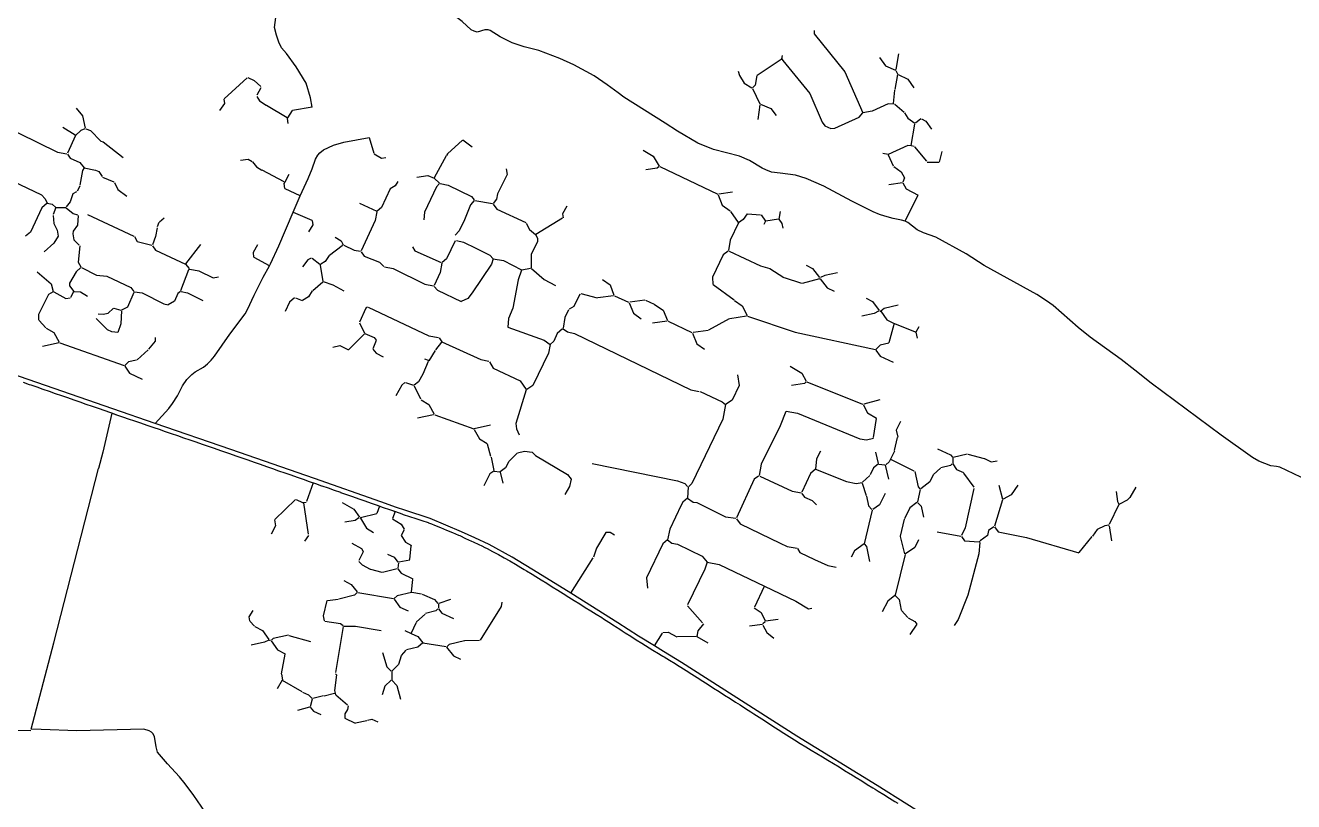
# Model space of a CAD drawing. Header units: metres. Extents: x 432891 to 477890, y 2556094 to 2581523.
# Drawn here: x 464176 to 466517, y 2577117 to 2578550 of the extents above; entities that cross this region are included whole.
import ezdxf

# ---------------------------------------------------------------- set-up
doc = ezdxf.new("R2010")
doc.units = ezdxf.units.M
for name, color, linetype in [('W10_MAIN_PIPE', 1, 'Continuous'), ('W10_PIPE_DN200', 8, 'Continuous'), ('W10_PIPE_DN250_400', 3, 'Continuous'), ('W10_PIPE_DN500_800', 30, 'Continuous')]:
    doc.layers.add(name, color=color, linetype=linetype)

msp = doc.modelspace()

# ---------------------------------------------------------------- linework, layer by layer
at = {"layer": 'W10_MAIN_PIPE'}
msp.add_lwpolyline([(464171.7, 2577891.1), (464183.1, 2577887.2), (464185.6, 2577886.3), (464197, 2577882.4), (464208.3, 2577878.4), (464219.6, 2577874.5), (464231, 2577870.6), (464242.3, 2577866.6), (464253.6, 2577862.7), (464265, 2577858.7), (464276.3, 2577854.8), (464287.6, 2577850.9), (464299, 2577846.9), (464310.3, 2577843), (464333, 2577835.1), (464334.6, 2577834.5), (464345.9, 2577830.6), (464357.3, 2577826.7), (464365.8, 2577823.7), (464377.2, 2577819.8), (464388.5, 2577815.9), (464399.9, 2577812), (464411.2, 2577808.1), (464412.7, 2577807.6), (464422.6, 2577804.2), (464433.9, 2577800.3), (464445.3, 2577796.4), (464456.6, 2577792.5), (464468, 2577788.6), (464479.3, 2577784.7), (464490.7, 2577780.8), (464502, 2577776.9), (464513.4, 2577773), (464524.7, 2577769.1), (464536, 2577765.2), (464547.4, 2577761.3), (464552.8, 2577759.5), (464564.1, 2577755.5), (464575.4, 2577751.5), (464586.8, 2577747.6), (464598.1, 2577743.6), (464609.4, 2577739.7), (464620.8, 2577735.7), (464632.1, 2577731.8), (464643.4, 2577727.8), (464654.8, 2577723.9), (464666.1, 2577719.9), (464677.4, 2577715.9), (464688.7, 2577712), (464700.1, 2577708), (464711.4, 2577704.1), (464722.7, 2577700.1), (464723.4, 2577699.9), (464734.8, 2577695.9), (464746.1, 2577691.9), (464757.4, 2577687.9), (464757.8, 2577687.8), (464768.7, 2577684), (464780.1, 2577680), (464791.4, 2577676), (464802.7, 2577672.1), (464814, 2577668.1), (464825.4, 2577664.1), (464836.7, 2577660.1), (464848, 2577656.2), (464859.3, 2577652.2), (464870.7, 2577648.2), (464873.6, 2577647.2), (464885.1, 2577643.4), (464896.5, 2577639.7), (464907.9, 2577635.9), (464919.3, 2577632.2), (464920.4, 2577631.8), (464925.6, 2577629.6), (464931.2, 2577627.3), (464942.3, 2577622.7), (464953.4, 2577618.1), (464964.4, 2577613.5), (464975.5, 2577608.9), (464977.9, 2577607.9), (464988.6, 2577602.9), (464999.4, 2577597.8), (465002.3, 2577596.4), (465013.2, 2577591.3), (465018.3, 2577588.9), (465024, 2577586.2), (465028.3, 2577584.2), (465038.6, 2577578.6), (465049.2, 2577572.9), (465059.7, 2577567.2), (465070.3, 2577561.5), (465070.5, 2577561.4), (465080.6, 2577555.3), (465090.9, 2577549.1), (465096.7, 2577545.6), (465101.1, 2577542.9), (465111.4, 2577536.7), (465118.1, 2577532.6), (465128.2, 2577526.3), (465138.4, 2577520), (465148.6, 2577513.6), (465158.8, 2577507.3), (465169, 2577500.9), (465179.2, 2577494.5), (465189.2, 2577488.3), (465199.4, 2577481.9), (465209.5, 2577475.5), (465219.7, 2577469.2), (465229.9, 2577462.8), (465240.1, 2577456.5), (465243.2, 2577454.5), (465253.2, 2577448), (465263.3, 2577441.5), (465265.4, 2577440.2), (465273.4, 2577435), (465277.6, 2577432.3), (465283.4, 2577428.5), (465293.5, 2577422), (465303.7, 2577415.4), (465314.1, 2577409.1), (465334.6, 2577396.6), (465344.8, 2577390.4), (465349.8, 2577387.3), (465352.8, 2577385.5), (465355.1, 2577384.1), (465365.3, 2577377.9), (465375.6, 2577371.6), (465383.2, 2577367), (465386, 2577365.3), (465396, 2577358.9), (465406.1, 2577352.4), (465416.3, 2577345.9), (465426.4, 2577339.5), (465436.5, 2577333), (465446.6, 2577326.5), (465456.7, 2577320.1), (465466.8, 2577313.6), (465476.9, 2577307.1), (465487, 2577300.7), (465495.3, 2577295.4), (465505.4, 2577288.9), (465515.5, 2577282.4), (465521.1, 2577278.8), (465525.6, 2577275.9), (465535.7, 2577269.4), (465545.8, 2577262.9), (465555.9, 2577256.4), (465566, 2577250), (465576.1, 2577243.5), (465586.2, 2577237), (465596, 2577230.7), (465606.3, 2577224.4), (465616.6, 2577218.2), (465626.8, 2577211.9), (465637.1, 2577205.7), (465647.3, 2577199.5), (465657.6, 2577193.2), (465678.1, 2577180.8), (465688.3, 2577174.5), (465698.6, 2577168.3), (465699.7, 2577167.6), (465709.8, 2577161.3), (465720, 2577155), (465730.2, 2577148.7), (465740.4, 2577142.4), (465744.6, 2577139.7), (465750.6, 2577136), (465760.8, 2577129.7), (465771, 2577123.4), (465781.2, 2577117), (465786.4, 2577113.8)], dxfattribs=at)
at = {"layer": 'W10_PIPE_DN200'}
for points in [[(464705.3, 2578399.1), (464702.4, 2578416.3), (464694.2, 2578443), (464675.7, 2578473.4), (464657.7, 2578497.8), (464649, 2578508.3), (464643.9, 2578518.7), (464639.4, 2578531.6), (464635.7, 2578545.9), (464638.4, 2578564.4), (464645.3, 2578590.6), (464650.3, 2578616), (464652.9, 2578626.1), (464660.3, 2578643.6), (464662.5, 2578650.5), (464662.8, 2578654.7), (464661, 2578665.1), (464658.2, 2578671.2), (464657.1, 2578676.3), (464659, 2578707.8), (464656.4, 2578739.4), (464655.2, 2578770.1), (464650.2, 2578805.3), (464645.6, 2578812.4)], [(465010, 2578537.7), (465004.3, 2578539), (464999.1, 2578541.9), (464982.4, 2578557.2), (464962.8, 2578571.7), (464929.7, 2578599.4), (464910.8, 2578617.7), (464893.6, 2578637.3), (464883.9, 2578650.7)], [(465800.2, 2578188.4), (465793.7, 2578190.6), (465778.3, 2578193.6), (465762.4, 2578197.9), (465753, 2578200.7), (465740.9, 2578205.8), (465701.5, 2578225.6), (465650.1, 2578253.3), (465617.6, 2578267.5), (465597.9, 2578273.7), (465569.3, 2578276.8), (465553.4, 2578279.2), (465543, 2578283.1), (465536.3, 2578286.2), (465512.6, 2578300.6), (465494.1, 2578308.2), (465446.2, 2578320.8), (465417.5, 2578332.4), (465379.7, 2578354.5), (465357, 2578369.6), (465280.8, 2578417.4), (465270.2, 2578425.2), (465250.3, 2578440.2), (465226, 2578456.9), (465188.6, 2578477.4), (465162.9, 2578488.9), (465123.7, 2578503.4), (465096.5, 2578510.3), (465074.7, 2578517.6), (465052.2, 2578528.9), (465033.9, 2578540.2), (465030.1, 2578541.5), (465024, 2578541.7), (465010, 2578537.7)], [(465632.1, 2578540.4), (465632.1, 2578534.4), (465689.1, 2578464.4), (465722.1, 2578388.4)], [(465526.9, 2578458), (465571.4, 2578487.7)], [(465573.1, 2578494.4), (465572.1, 2578488.4), (465572.2, 2578488.2)], [(465572.2, 2578488.2), (465574.1, 2578485.4), (465624.1, 2578424.4), (465647.1, 2578371.4), (465652.1, 2578364.4), (465663.1, 2578359.4), (465670.1, 2578360.4), (465715.1, 2578380.4), (465722.1, 2578388.4)], [(465753.1, 2578490.4), (465764.1, 2578475.4), (465782.1, 2578467.4)], [(465788.1, 2578497.4), (465783.1, 2578468.4)], [(465492.1, 2578465.4), (465494.1, 2578457.4), (465503.1, 2578443.4), (465517.1, 2578434.4)], [(465526.1, 2578457.4), (465523.1, 2578439.4), (465518.1, 2578434.4)], [(465786.1, 2578459.4), (465781.1, 2578431.4)], [(465783.1, 2578466.4), (465786.1, 2578460.4)], [(465787.1, 2578459.4), (465805.1, 2578450.4), (465816.1, 2578434.4)], [(464543.1, 2578414.5), (464585.6, 2578453.2)], [(464586.3, 2578453.9), (464598.3, 2578447.9), (464610.3, 2578436.9)], [(464610.3, 2578434.9), (464603.3, 2578420.9)], [(465518.1, 2578433.4), (465532.1, 2578405.4)], [(464542.3, 2578413.9), (464543.3, 2578405.9), (464534.3, 2578392.9)], [(464603.3, 2578418.9), (464608.3, 2578410.9), (464620.3, 2578402.9)], [(465778.7, 2578405.6), (465781, 2578430.4)], [(464269.3, 2578396.9), (464281.3, 2578382.9), (464286.3, 2578359.9)], [(464659.1, 2578379.5), (464621.2, 2578402.3)], [(464668.3, 2578392.9), (464660, 2578379)], [(464705.3, 2578399.1), (464669.3, 2578393)], [(465532.1, 2578403.4), (465528.1, 2578376.4)], [(465533.1, 2578404.4), (465552.1, 2578396.4), (465562.1, 2578383.4)], [(465780.1, 2578404.4), (465769.1, 2578405.4), (465739.1, 2578391.4), (465722.1, 2578388.4)], [(465798.3, 2578389.1), (465780.9, 2578403.8)], [(465799.1, 2578388.4), (465805.1, 2578378.4), (465818.1, 2578369.4)], [(464118.3, 2578365.9), (464128.3, 2578367.9), (464235.3, 2578315.9), (464252.3, 2578312.9)], [(464267.5, 2578347.4), (464245.2, 2578361.3)], [(464660, 2578379), (464659.3, 2578377.9), (464660.3, 2578368.9)], [(465811.4, 2578328.4), (465817.9, 2578367.5)], [(465829.1, 2578377.4), (465819.1, 2578369.4)], [(465830.1, 2578377.4), (465838.1, 2578373.4), (465849.1, 2578358.4)], [(464268.3, 2578346.9), (464253.3, 2578313.9)], [(464285.3, 2578358.9), (464278.3, 2578355.9), (464268.3, 2578346.9)], [(464287.3, 2578358.9), (464296.3, 2578355.9), (464315.3, 2578335.9), (464319.3, 2578334.9), (464356.3, 2578305.9)], [(464715.6, 2578310.1), (464719.6, 2578314.5), (464726.5, 2578320.1), (464744.7, 2578329), (464764.1, 2578334.6), (464810.7, 2578342.7)], [(464810.7, 2578342.7), (464819.3, 2578313.9)], [(464955.3, 2578312.6), (464982.8, 2578338.3)], [(464983.6, 2578338.9), (465000.6, 2578325.9)], [(465316.2, 2578319.3), (465335.2, 2578308.3), (465346.2, 2578290.3)], [(465811.2, 2578327.4), (465805.1, 2578328.4), (465769.1, 2578311.4)], [(465817.1, 2578326.4), (465811.2, 2578327.4)], [(465817.7, 2578325.7), (465839.4, 2578299.2)], [(465868.1, 2578317.4), (465863.1, 2578297.4)], [(464049.3, 2578304.9), (464059.3, 2578306.9), (464205.3, 2578236.9), (464212.3, 2578229.9), (464216.3, 2578221.9)], [(464253.3, 2578311.9), (464258.3, 2578304.9), (464276.3, 2578296.9), (464284.3, 2578286.9)], [(464573.3, 2578300.9), (464587.3, 2578302.9), (464594.3, 2578298.9)], [(464595.3, 2578297.9), (464602.3, 2578288.9), (464612.3, 2578282.9)], [(464683.4, 2578235.5), (464698.1, 2578267.4), (464705.1, 2578284.8), (464711.3, 2578303.1), (464715.6, 2578310.1)], [(464819.6, 2578312.9), (464833.6, 2578304.9), (464841.6, 2578305.9)], [(464931.1, 2578268.8), (464953.1, 2578310)], [(464955.3, 2578312.6), (464953.1, 2578310)], [(465769.1, 2578311.4), (465759.1, 2578313.4)], [(465778.6, 2578290.3), (465769.5, 2578310.5)], [(465841.1, 2578297.4), (465862.1, 2578297.4)], [(464284.3, 2578286.9), (464281.3, 2578281.9), (464276.3, 2578254.9)], [(464284.3, 2578286.9), (464305.3, 2578282.9), (464311.3, 2578279.9), (464317.3, 2578270.9)], [(464318.3, 2578269.9), (464339.3, 2578260.9)], [(464653.8, 2578260.9), (464613.2, 2578282.4)], [(464662.3, 2578274.9), (464654.7, 2578260.5)], [(464898.6, 2578269.9), (464918.6, 2578272.9), (464930.6, 2578267.9)], [(464930.6, 2578267.9), (464940.6, 2578258.9)], [(465063.6, 2578284.9), (465065.6, 2578274.9), (465047.6, 2578238.9), (465045.6, 2578228.9), (465039.6, 2578220.9)], [(465346.2, 2578289.3), (465342.2, 2578286.3), (465321.2, 2578283.3)], [(465347.2, 2578289.3), (465454.2, 2578238.3)], [(465779.1, 2578289.4), (465793.1, 2578279.4), (465799.1, 2578268.4)], [(465799.1, 2578268.4), (465796.1, 2578260.4)], [(464276.3, 2578252.9), (464271.3, 2578243.9)], [(464340.3, 2578259.9), (464346.3, 2578246.9), (464363.3, 2578234.9)], [(464654.7, 2578260.5), (464653.3, 2578257.9), (464654.3, 2578248.9)], [(464683.4, 2578235.5), (464655.2, 2578248.4)], [(464849.6, 2578247.9), (464833.6, 2578213.9), (464825.6, 2578206.9)], [(464863.6, 2578261.9), (464858.6, 2578253.9), (464849.6, 2578247.9)], [(464940.6, 2578257.9), (464934.6, 2578251.9), (464912.6, 2578204.9), (464911.6, 2578190.9)], [(464941.6, 2578257.9), (464956.6, 2578254.9), (464999.6, 2578233.9), (465004.6, 2578227.9)], [(465795.1, 2578259.4), (465770.1, 2578255.4)], [(465796.1, 2578259.4), (465802.1, 2578248.4), (465824.1, 2578236.4)], [(464216.3, 2578221.9), (464206.3, 2578212.9), (464185.3, 2578167.9), (464176.3, 2578160.9)], [(464216.3, 2578221.9), (464225.3, 2578219.9), (464232.3, 2578213.9)], [(464270.3, 2578242.9), (464263.3, 2578238.9), (464258.3, 2578223.9), (464251.3, 2578214.9)], [(464670.2, 2578204.9), (464679.4, 2578226.7), (464683.4, 2578235.5)], [(464792.6, 2578221.9), (464824.6, 2578206.9)], [(465004.6, 2578226.9), (464997.6, 2578218.9), (464986.6, 2578190.9), (464976.6, 2578170.9), (464969.6, 2578162.9)], [(465005.6, 2578226.9), (465038.6, 2578220.9)], [(465455.2, 2578237.3), (465462.2, 2578218.3), (465477.2, 2578207.3)], [(465481.2, 2578242.3), (465456.2, 2578238.3)], [(465800.2, 2578188.4), (465823.6, 2578235.6)], [(464227.3, 2578198.9), (464228.3, 2578183.9), (464234.3, 2578171.9), (464236.3, 2578160.9), (464228.3, 2578147.9), (464210.3, 2578131.9)], [(464232.3, 2578213.9), (464227.3, 2578200.9)], [(464232.3, 2578213.9), (464250.3, 2578213.9)], [(464251.3, 2578212.9), (464264.3, 2578202.9), (464272.3, 2578199.9)], [(464273.3, 2578198.9), (464272.3, 2578180.9), (464264.3, 2578169.9), (464263.3, 2578164.9), (464265.3, 2578153.9), (464275.3, 2578143.9)], [(464290.3, 2578200.9), (464376.3, 2578160.9)], [(464626.3, 2578105.8), (464628.6, 2578109.9), (464643.8, 2578142.7), (464670.2, 2578204.9)], [(464670.2, 2578204.9), (464704.6, 2578190.3)], [(464824.6, 2578205.9), (464821.6, 2578189.9), (464795.6, 2578133.9)], [(465039.6, 2578219.9), (465046.6, 2578210.9), (465099.6, 2578185.9)], [(465175.6, 2578215.9), (465167.6, 2578201.9), (465168.6, 2578194.9)], [(465477.8, 2578206.5), (465491.7, 2578186.2)], [(465508.2, 2578202.3), (465501.2, 2578191.3), (465492.2, 2578185.3)], [(465509.2, 2578202.2), (465533.2, 2578200.4)], [(465534.2, 2578200.3), (465542.2, 2578188.3)], [(465569.2, 2578206.3), (465567.2, 2578192.3)], [(464419.3, 2578175.9), (464416.3, 2578159.9), (464410.3, 2578144.9)], [(464422.3, 2578185.9), (464419.3, 2578177.9)], [(464432.3, 2578193.9), (464423.3, 2578186.9)], [(464705.6, 2578189.9), (464706.6, 2578181.9), (464698.6, 2578168.9)], [(465100.6, 2578184.9), (465106.6, 2578172.9), (465117.6, 2578163.9)], [(465118.4, 2578164.4), (465167.7, 2578194.4)], [(465492.2, 2578185.3), (465477.2, 2578153.3), (465474.2, 2578134.3)], [(465542.2, 2578188.3), (465539.2, 2578182.3)], [(465566.2, 2578192.2), (465543.2, 2578188.5)], [(465567.2, 2578192.3), (465572.2, 2578184.3), (465574.2, 2578175.3)], [(466475.3, 2577736.5), (466453.5, 2577745.6), (466441.4, 2577751.9), (466383.5, 2577793.3), (466254.2, 2577889.1), (466224.3, 2577913.6), (466199.3, 2577932.8), (466141.8, 2577974.1), (466119.7, 2577992), (466073.4, 2578032.7), (466061.3, 2578041.4), (466043.2, 2578052.8), (465946.3, 2578106.7), (465912.6, 2578128.4), (465856.9, 2578158.8), (465834.3, 2578167.1), (465822.4, 2578172.5), (465804.9, 2578186), (465800.2, 2578188.4)], [(464377.3, 2578159.9), (464382.3, 2578150.9), (464409.3, 2578143.9)], [(464747.6, 2578158.9), (464758.6, 2578151.9), (464762.6, 2578144.9)], [(464969.6, 2578151.9), (464953.6, 2578118.9), (464945.6, 2578111.9)], [(464971.6, 2578152.9), (464984.6, 2578149.9), (465007.6, 2578138.9), (465033.6, 2578125.9), (465039.6, 2578118.9)], [(465117.6, 2578163.9), (465121.6, 2578156.9), (465121.6, 2578150.9), (465109.6, 2578126.9), (465109.6, 2578101.9)], [(464276.3, 2578142.9), (464273.3, 2578112.9), (464278.3, 2578103.9)], [(464410.3, 2578142.9), (464416.3, 2578134.9), (464471.3, 2578108.9)], [(464471.9, 2578109.7), (464499.7, 2578145.1)], [(464604.3, 2578144.9), (464596.3, 2578130.9), (464597.3, 2578121.9)], [(464737.4, 2578125.5), (464760.8, 2578143.3)], [(464762.6, 2578144.9), (464760.8, 2578143.3)], [(464763.6, 2578143.9), (464782.6, 2578134.9), (464794.6, 2578132.9)], [(464795.6, 2578131.9), (464801.6, 2578123.9), (464829.6, 2578112.9), (464837.6, 2578104.9)], [(464890.6, 2578140.9), (464894.6, 2578133.9), (464943.6, 2578111.9)], [(465473.2, 2578133.3), (465464.2, 2578126.3), (465444.2, 2578085.3), (465445.2, 2578071.3)], [(465475.2, 2578133.3), (465533.2, 2578106.3), (465550.2, 2578101.3), (465576.2, 2578084.3)], [(464278.3, 2578102.9), (464269.3, 2578094.9), (464257.3, 2578073.9), (464257.3, 2578068.9), (464265.3, 2578058.9)], [(464279.3, 2578102.9), (464307.3, 2578088.9)], [(464471.3, 2578108.9), (464478.3, 2578100.9)], [(464473.8, 2577896.3), (464482.9, 2577905.3), (464489.6, 2577910.2), (464504.7, 2577919), (464512.1, 2577924.9), (464518.9, 2577931.7), (464524.9, 2577939.1), (464553.1, 2577980), (464581.6, 2578017.2), (464586, 2578025.1), (464598.2, 2578051.8), (464614.7, 2578084.8), (464626.3, 2578105.8)], [(464626.3, 2578105.8), (464598.2, 2578121.4)], [(464703.6, 2578119.9), (464697.6, 2578116.9), (464687.6, 2578103.9)], [(464705.6, 2578119.9), (464719.6, 2578108.9)], [(464720.8, 2578106.9), (464721.6, 2578108.9)], [(464725.4, 2578077.9), (464720.8, 2578106.9)], [(464736.6, 2578124.9), (464729.6, 2578113.9), (464721.6, 2578108.9)], [(464838.6, 2578103.9), (464854.6, 2578100.9), (464913.6, 2578071.9), (464929.6, 2578068.9)], [(464944.6, 2578110.9), (464941.6, 2578093.9), (464930.6, 2578069.9)], [(465039.6, 2578118.9), (465036.6, 2578108.9), (465000.6, 2578055.9), (464992.6, 2578045.9), (464980.6, 2578039.9)], [(465039.6, 2578118.9), (465058.6, 2578115.9), (465091.6, 2578098.9)], [(465617.2, 2578107.3), (465629.2, 2578101.3), (465642.2, 2578084.3)], [(464197.3, 2578094.9), (464223.3, 2578072.9), (464227.3, 2578058.9)], [(464307.3, 2578088.9), (464326.3, 2578086.9), (464370.3, 2578065.9), (464376.3, 2578058.9)], [(464477.3, 2578098.9), (464462.3, 2578059.9)], [(464477.3, 2578098.9), (464479.3, 2578099.9)], [(464479.3, 2578099.9), (464496.3, 2578096.9), (464522.3, 2578083.9), (464532.3, 2578085.9)], [(465091.6, 2578097.9), (465085.6, 2578079.9), (465075.6, 2578027.9), (465067.6, 2578008.9), (465066.6, 2577992.9)], [(465108.6, 2578100.9), (465092.6, 2578097.9)], [(465110.6, 2578100.9), (465133.6, 2578080.9), (465154.6, 2578069.9)], [(465241.6, 2578080.9), (465255.6, 2578070.9), (465262.6, 2578051.9)], [(465609.3, 2578073.6), (465577.2, 2578084)], [(465642.2, 2578082.3), (465610.2, 2578073.3)], [(465642.2, 2578082.3), (465643.2, 2578082.3)], [(465643.2, 2578082.3), (465656.2, 2578065.3), (465669.2, 2578059.3)], [(465675.2, 2578093.3), (465652.2, 2578088.3), (465644.2, 2578084.3)], [(464227.3, 2578057.9), (464218.3, 2578052.9), (464200.3, 2578015.9), (464200.3, 2578005.9)], [(464228.3, 2578057.9), (464250.3, 2578045.9), (464258.3, 2578046.9)], [(464264.9, 2578058), (464258.9, 2578047.7)], [(464265.3, 2578058.9), (464277.3, 2578057.9), (464290.3, 2578049.9)], [(464376.3, 2578056.9), (464364.3, 2578029.9), (464353.3, 2578023.9)], [(464377.3, 2578057.9), (464391.3, 2578055.9), (464431.3, 2578035.9), (464439.3, 2578033.9)], [(464462.3, 2578058.9), (464457.3, 2578054.9), (464451.3, 2578040.9), (464439.3, 2578033.9)], [(464463.3, 2578058.9), (464475.3, 2578055.9), (464503.3, 2578041.9)], [(464705.6, 2578059.9), (464698.6, 2578048.9), (464687.6, 2578041.9)], [(464706.3, 2578060.6), (464724.8, 2578076.3)], [(464725.6, 2578076.9), (464743.6, 2578070.9), (464763.6, 2578059.9)], [(464930.6, 2578067.9), (464936.6, 2578060.9), (464980.6, 2578039.9)], [(465484.4, 2578042.9), (465446, 2578070.7)], [(464672.6, 2578046.9), (464663.6, 2578038.9), (464655.6, 2578021.9)], [(464674.6, 2578046.9), (464686.6, 2578041.9)], [(465199.6, 2578053.9), (465188.6, 2578030.9), (465179.6, 2578025.9)], [(465201.5, 2578054.7), (465231.6, 2578047.2)], [(465261.6, 2578050.9), (465232.6, 2578046.9)], [(465263.6, 2578050.9), (465289.6, 2578038.9)], [(465290.6, 2578037.9), (465298.6, 2578018.9), (465312.6, 2578007.9)], [(465319.6, 2578042.9), (465291.6, 2578038.9)], [(465320.5, 2578042.5), (465336.6, 2578035.3)], [(465337.6, 2578034.9), (465353.6, 2578023.9), (465361.6, 2578004.9)], [(465485.2, 2578042.3), (465499.2, 2578032.3), (465508.2, 2578014.3)], [(465728.2, 2578046.3), (465740.2, 2578040.3), (465752.2, 2578023.3)], [(465787.2, 2578033.3), (465761.2, 2578027.3), (465755.2, 2578022.3)], [(464353.3, 2578022.9), (464352.3, 2577998.9), (464346.3, 2577982.9), (464335.3, 2577983.9), (464327.3, 2577987.9), (464306.3, 2578008.9)], [(464338.3, 2578027.9), (464328.3, 2578017.9), (464320.3, 2578015.9), (464310.3, 2578016.9)], [(464339.3, 2578027.9), (464352.3, 2578023.9)], [(464807.6, 2578029.9), (464804.6, 2578027.9), (464792.6, 2578001.9)], [(464808.6, 2578029.9), (464920.6, 2577976.9), (464938.6, 2577973.9)], [(465178.6, 2578024.9), (465171.6, 2578010.9), (465168.6, 2577990.9)], [(465507.2, 2578013.3), (465476.2, 2578008.3)], [(465509.2, 2578013.3), (465597.2, 2577983.3), (465745.2, 2577951.3)], [(465751.2, 2578022.3), (465743.2, 2578018.3), (465720.2, 2578013.3)], [(465753.2, 2578022.3), (465755.2, 2578022.3)], [(465755.2, 2578022.3), (465766.2, 2578006.3), (465780.2, 2577999.3)], [(464213.6, 2577991.6), (464201, 2578005.2)], [(464214.3, 2577990.9), (464228.3, 2577982.9), (464238.3, 2577964.9)], [(464793, 2578001), (464802.1, 2577981.8)], [(465066.6, 2577992.9), (465133.6, 2577968.9), (465144.6, 2577960.9)], [(465167.6, 2577989.9), (465157.6, 2577980.9), (465151.6, 2577966.9), (465144.6, 2577960.9)], [(465168.6, 2577989.9), (465176.6, 2577983.9), (465189.6, 2577980.9), (465404.6, 2577876.9), (465419.6, 2577873.9)], [(465360.6, 2578003.9), (465333.6, 2577999.9)], [(465362.6, 2578003.9), (465406.6, 2577982.9)], [(465436.6, 2577986.9), (465408.6, 2577982.9)], [(465475.3, 2578007.9), (465437.4, 2577987.4)], [(465770.5, 2577964.3), (465780, 2577998.4)], [(465819.3, 2577983.7), (465781.2, 2577999)], [(465825.2, 2577993.3), (465820.2, 2577983.3)], [(464238.3, 2577963.9), (464207.3, 2577956.9)], [(464239.3, 2577963.9), (464358.3, 2577921.9)], [(464415.3, 2577973.9), (464415.3, 2577966.9), (464403.3, 2577951.9)], [(464773.3, 2577951.6), (464801.9, 2577980.2)], [(464802.6, 2577980.9), (464819.6, 2577973.9), (464823.6, 2577968.9)], [(464823.6, 2577967.9), (464817.6, 2577952.9)], [(464944, 2577965.1), (464933.2, 2577950.7)], [(464939.6, 2577972.9), (464944.6, 2577965.9)], [(464944.6, 2577965.9), (465016.6, 2577932.9), (465031.6, 2577929.9)], [(465407.6, 2577981.9), (465415.6, 2577961.9), (465429.6, 2577951.9)], [(465770.2, 2577963.3), (465754.2, 2577959.3), (465746.2, 2577951.3)], [(465820.2, 2577983.3), (465822.2, 2577972.3)], [(464382, 2577932.6), (464402.6, 2577951.2)], [(464743.6, 2577955.9), (464756.6, 2577958.9), (464772.6, 2577950.9)], [(464817.6, 2577951.9), (464823.6, 2577944.9), (464836.6, 2577937.9)], [(464932.6, 2577949.9), (464920.6, 2577930.9), (464920.3, 2577931)], [(465144.6, 2577960.9), (465141.6, 2577944.9), (465112.6, 2577884.9), (465101.6, 2577877.9)], [(465746.2, 2577950.3), (465754.2, 2577939.3), (465778.2, 2577928.3)], [(464381.3, 2577931.9), (464366.3, 2577928.9), (464359.3, 2577921.9)], [(464359.3, 2577920.9), (464368.3, 2577907.9), (464391.3, 2577896.9)], [(464910, 2577906.8), (464919.9, 2577930.1)], [(464920.3, 2577931), (464913.6, 2577933.9)], [(465032.6, 2577928.9), (465039.6, 2577916.9), (465089.6, 2577893.9), (465100.6, 2577877.9)], [(465587.6, 2577920.9), (465609.6, 2577907.9), (465617.6, 2577892.9)], [(464415.3, 2577815.2), (464440.8, 2577842.8), (464447.6, 2577851.8), (464456.5, 2577866.1), (464465.8, 2577884.6), (464473.8, 2577896.3)], [(464909.6, 2577905.9), (464901.6, 2577891.9), (464893.6, 2577885.9)], [(465490.6, 2577904.9), (465493.6, 2577884.9), (465480.6, 2577857.9), (465468.6, 2577849.9)], [(464876.6, 2577890.9), (464870.6, 2577885.9), (464859.6, 2577865.9)], [(464877.6, 2577890.9), (464892.6, 2577885.9)], [(464906.1, 2577859.8), (464894, 2577884)], [(465100.6, 2577876.9), (465081.6, 2577814.9), (465082.6, 2577804.9), (465087.6, 2577793.9)], [(465421.6, 2577873.9), (465462.6, 2577854.9), (465468.6, 2577849.9)], [(465617.6, 2577891.9), (465614.6, 2577888.9), (465590.6, 2577884.9)], [(465618.6, 2577891.9), (465721.6, 2577850.9)], [(464906.6, 2577858.9), (464920.6, 2577849.9), (464930.6, 2577831.9)], [(465468.6, 2577849.9), (465463.6, 2577822.9), (465406.6, 2577703.9), (465400.6, 2577698.9)], [(465722.6, 2577849.9), (465730.6, 2577834.9), (465747.6, 2577824.9)], [(465753.6, 2577858.9), (465723.6, 2577850.9)], [(464335.4, 2577834.3), (464318.7, 2577762), (464310.8, 2577731.7)], [(464929.6, 2577830.9), (464899.6, 2577824.9)], [(464931.6, 2577830.9), (465003.6, 2577804.9)], [(465579.6, 2577836.9), (465569.6, 2577810.9), (465534.6, 2577739.9), (465530.6, 2577718.9)], [(465580.6, 2577837.9), (465601.6, 2577833.9), (465716.6, 2577786.9), (465728.6, 2577784.9), (465741.6, 2577787.9)], [(465741.7, 2577788.9), (465747.4, 2577823.9)], [(465034.6, 2577811.9), (465004.6, 2577804.9)], [(465004.6, 2577803.9), (465014.6, 2577786.9), (465028.6, 2577777.9)], [(465791.6, 2577818.9), (465783.6, 2577802.9), (465786.6, 2577789.9)], [(465035.3, 2577753.9), (465028.9, 2577777)], [(465780.8, 2577764.9), (465786.3, 2577789)], [(465035.6, 2577752.9), (465040.6, 2577727.9)], [(465083.9, 2577760.2), (465069.3, 2577745.6)], [(465084.6, 2577760.9), (465097.6, 2577763.9), (465111.6, 2577761.9), (465117.6, 2577755.9), (465176.6, 2577720.9), (465183.6, 2577711.9)], [(465643.6, 2577763.9), (465636.6, 2577749.9), (465634.6, 2577730.9)], [(465745.6, 2577761.9), (465750.6, 2577740.9)], [(465780.6, 2577763.9), (465773, 2577748.8)], [(465860, 2577768.2), (465884, 2577757.2), (465888, 2577752.2)], [(465915, 2577758.2), (465889, 2577752.2)], [(465916, 2577758), (465946.1, 2577750.5)], [(464186.3, 2577250.3), (464228.4, 2577410.2), (464310.8, 2577731.7)], [(465068.6, 2577744.9), (465062.6, 2577732.9), (465052.6, 2577725.9)], [(465222.6, 2577740.9), (465379.6, 2577708.9), (465393.6, 2577703.9), (465398.6, 2577698.9)], [(465634.6, 2577730.9), (465625.6, 2577722.9), (465609.6, 2577687.9)], [(465634.6, 2577730.9), (465691.6, 2577707.9), (465709.6, 2577703.9), (465720.6, 2577705.9)], [(465750.6, 2577739.9), (465741.6, 2577732.9), (465735.6, 2577719.9)], [(465751.6, 2577739.9), (465762.6, 2577738.9)], [(465763.6, 2577737.9), (465769.6, 2577711.9)], [(465773, 2577748.8), (465770.6, 2577743.9), (465764.6, 2577738.9)], [(465817.1, 2577726.7), (465773.9, 2577748.3)], [(465852.8, 2577720.9), (465865.3, 2577732.6)], [(465887, 2577740.2), (465884, 2577737.2), (465866, 2577733.2)], [(465888, 2577751.2), (465888, 2577741.2)], [(465888, 2577740.2), (465895, 2577730.2), (465908, 2577724.2)], [(465947, 2577750.2), (465959, 2577744.2), (465970, 2577746.2)], [(466754, 2577600.8), (466728.8, 2577615), (466656.8, 2577653.3), (466543.6, 2577709.6), (466491.9, 2577734.1), (466485.8, 2577735.7), (466475.3, 2577736.5)], [(464707, 2577705.6), (464694.8, 2577670.8)], [(465040.6, 2577726.9), (465033.6, 2577721.9), (465022.6, 2577699.9)], [(465041.6, 2577726.9), (465051.6, 2577725.9)], [(465052.6, 2577724.9), (465057.6, 2577704.9)], [(465183.6, 2577711.9), (465180.6, 2577698.9), (465171.6, 2577683.9)], [(465529.6, 2577717.9), (465521.6, 2577711.9), (465488.6, 2577640.9)], [(465531.6, 2577717.9), (465591.6, 2577689.9), (465608.6, 2577686.9)], [(465720.8, 2577705), (465728.3, 2577681.9)], [(465721.3, 2577706.6), (465734.8, 2577719.2)], [(465818, 2577726.2), (465824, 2577698.2), (465827, 2577694.2)], [(465852, 2577720.2), (465846, 2577707.2), (465829, 2577694.2)], [(465927.5, 2577697.1), (465908.6, 2577723.4)], [(465399.6, 2577697.9), (465398.6, 2577676.9)], [(465609.6, 2577685.9), (465614.6, 2577678.9), (465628.6, 2577672.9), (465636.6, 2577664.9)], [(465763.6, 2577685.9), (465752.6, 2577664.9), (465740.6, 2577655.9)], [(465828, 2577693.2), (465823, 2577670.2)], [(465927, 2577695.2), (465911, 2577622.2), (465904, 2577608.2)], [(465973, 2577701.2), (465980, 2577675.2)], [(466008, 2577701.2), (465996, 2577683.2), (465981, 2577675.2)], [(466190, 2577689.2), (466192, 2577671.2), (466195, 2577666.2)], [(466226, 2577697.2), (466215, 2577678.2), (466210, 2577673.2), (466196, 2577666.2)], [(464636.2, 2577637.6), (464674.7, 2577674.3)], [(464675.5, 2577674.9), (464687.5, 2577668.9), (464690, 2577669.3)], [(464690, 2577669.3), (464694.5, 2577669.9)], [(464698.4, 2577610.9), (464690.2, 2577668.3)], [(464760.5, 2577668.9), (464782.5, 2577656.9), (464792.5, 2577641.9)], [(464829.6, 2577662.6), (464824.8, 2577648.8)], [(465398.6, 2577676.9), (465389.6, 2577669.9), (465386.6, 2577663.9), (465365.6, 2577619.9), (465361.6, 2577599.9)], [(465398.6, 2577676.9), (465408.6, 2577669.9), (465415.6, 2577668.9), (465468.6, 2577642.9), (465487.6, 2577639.9)], [(465728.6, 2577680.9), (465732.6, 2577662.9), (465738.6, 2577655.9)], [(465822, 2577669.2), (465809, 2577659.2), (465799, 2577639.2)], [(465823, 2577669.2), (465830, 2577662.2), (465834, 2577642.2)], [(465980, 2577674.2), (465965, 2577625.2)], [(466195, 2577665.2), (466177, 2577628.2)], [(464635.5, 2577636.9), (464637.5, 2577625.9), (464629.5, 2577610.9)], [(464791.5, 2577640.9), (464784.5, 2577635.9), (464765.5, 2577632.9)], [(464793.5, 2577640.9), (464794.5, 2577639.9)], [(464824.5, 2577647.9), (464794.5, 2577640.9)], [(464794.5, 2577639.9), (464805.5, 2577621.9), (464818.5, 2577613.9)], [(464853.5, 2577638.9), (464869.5, 2577628.9), (464875.5, 2577619.9)], [(464858.3, 2577652.6), (464853.8, 2577639.8)], [(465488.6, 2577638.9), (465495.6, 2577629.9), (465569.6, 2577593.9), (465582.6, 2577587.9), (465600.6, 2577584.9)], [(465739.6, 2577654.9), (465724.6, 2577592.9)], [(465791.3, 2577607.2), (465798.8, 2577638.3)], [(464875.5, 2577618.9), (464869.5, 2577607.9)], [(465263.6, 2577608.9), (465255.6, 2577613.9), (465247.6, 2577613.9), (465230.6, 2577584.9), (465224.6, 2577567.9)], [(465859, 2577615.2), (465903, 2577607.2)], [(465964, 2577624.2), (465954, 2577617.2), (465952, 2577608.2), (465939, 2577598.2)], [(465965, 2577624.2), (465972, 2577615.2), (466024, 2577604.2), (466121, 2577576.2)], [(466176, 2577627.2), (466169, 2577626.2), (466155, 2577619.2), (466146, 2577607.2)], [(466177, 2577626.2), (466181, 2577598.2)], [(464692, 2577597.7), (464698.9, 2577608.1)], [(464778.5, 2577593.9), (464796.5, 2577583.9), (464799.5, 2577578.9)], [(464869.5, 2577607.9), (464877.5, 2577595.9), (464888.5, 2577589.9)], [(464885.6, 2577563.9), (464888.4, 2577588.9)], [(465361.6, 2577599.9), (465352.6, 2577592.9), (465322.6, 2577529.9), (465324.6, 2577510.9)], [(465361.6, 2577599.9), (465369.6, 2577593.9), (465379.6, 2577591.9), (465425.6, 2577569.9), (465434.6, 2577558.9)], [(465724.6, 2577592.9), (465706.6, 2577579.9), (465700.6, 2577567.9)], [(465724.6, 2577592.9), (465728.6, 2577587.9), (465734.6, 2577559.9)], [(465791, 2577606.2), (465799, 2577574.2)], [(465825, 2577600.2), (465818, 2577586.2), (465801, 2577574.2)], [(465938, 2577595.2), (465936, 2577574.2), (465916, 2577498.2), (465898, 2577453.2), (465891, 2577442.2)], [(465904, 2577606.2), (465910, 2577598.2), (465937, 2577596.2)], [(465938, 2577597.2), (465937, 2577596.2)], [(466121.6, 2577577), (466145.4, 2577606.4)], [(464799.5, 2577577.9), (464791.5, 2577561.9)], [(464844.5, 2577573.9), (464856.5, 2577567.9), (464863.5, 2577558.9)], [(465182.8, 2577501.4), (465224.1, 2577567.1)], [(465601.6, 2577583.9), (465605.6, 2577576.9), (465632.6, 2577563.9), (465657.6, 2577552.9), (465672.6, 2577549.9)], [(465800, 2577573.2), (465782, 2577498.2)], [(464791.5, 2577559.9), (464797.5, 2577553.9), (464812.5, 2577545.9)], [(464834.5, 2577540.1), (464813.4, 2577545.6)], [(464862.5, 2577546.9), (464835.5, 2577539.9)], [(464864.5, 2577557.9), (464863.5, 2577547.9)], [(464863.5, 2577546.9), (464869.5, 2577538.9), (464891.5, 2577527.9)], [(464885.5, 2577562.9), (464865.5, 2577558.9)], [(465434.6, 2577558.9), (465430.6, 2577545.9), (465398.6, 2577479.9)], [(465434.6, 2577558.9), (465456.6, 2577554.9), (465540.6, 2577514.7)], [(464763.5, 2577524.9), (464777.5, 2577517.9), (464788.5, 2577503.9)], [(464888.6, 2577503.9), (464891.4, 2577526.9)], [(464788.5, 2577502.9), (464783.5, 2577497.9), (464754.5, 2577490.9)], [(464789.5, 2577502.9), (464855.5, 2577491.9)], [(464888.5, 2577502.9), (464862.5, 2577496.9), (464856.5, 2577491.9)], [(464907.5, 2577500), (464889.4, 2577502.7)], [(464908.5, 2577499.9), (464931.5, 2577489.9), (464937.5, 2577482.9)], [(465337.5, 2577404.2), (465308, 2577422.2), (465269.7, 2577446.9), (465182.8, 2577501.4)], [(465540.1, 2577513.8), (465522, 2577475.8)], [(465540.6, 2577514.7), (465598.6, 2577486.9), (465621.6, 2577472.9), (465627.6, 2577473.9)], [(465781, 2577497.2), (465768, 2577487.2), (465758, 2577467.2)], [(465782, 2577497.2), (465789, 2577490.2), (465793, 2577470.2)], [(464732.5, 2577487.9), (464725.5, 2577459.9), (464727.5, 2577450.9)], [(464733.4, 2577488.1), (464753.5, 2577490.8)], [(464856.5, 2577490.9), (464867.5, 2577475.9), (464882.5, 2577468.9)], [(464937.5, 2577472.9), (464933.5, 2577468.9), (464914.5, 2577463.9)], [(464938.5, 2577481.9), (464938.5, 2577473.9)], [(464938.5, 2577472.9), (464944.5, 2577464.9), (464966.5, 2577454.9)], [(464960.5, 2577489.9), (464939.5, 2577482.9)], [(465055.5, 2577484.9), (465054.5, 2577476.9), (465015.5, 2577414.9)], [(465398.2, 2577478.1), (465425.9, 2577446.7)], [(465521.6, 2577474.9), (465534.6, 2577465.9), (465541.6, 2577450.9)], [(464595.5, 2577469.9), (464588.5, 2577457.9), (464589.5, 2577450.9)], [(464598.8, 2577440.7), (464590.1, 2577450.2)], [(464728.5, 2577449.9), (464757.5, 2577445.9), (464762.5, 2577441.9)], [(464898.2, 2577448.6), (464897.1, 2577447)], [(464898.2, 2577448.6), (464913.7, 2577463.2)], [(465541.6, 2577448.9), (465537.6, 2577444.9)], [(465565.6, 2577452.9), (465542.6, 2577449.9)], [(465805.3, 2577457), (465793.7, 2577469.5)], [(465806, 2577456.2), (465818, 2577449.2), (465822, 2577444.2)], [(464599.5, 2577439.9), (464613.5, 2577432.9), (464625.5, 2577415.9)], [(464661.5, 2577423.9), (464633.5, 2577417.9), (464630.5, 2577414.9)], [(464762.5, 2577439.9), (464748.5, 2577354.9)], [(464763.5, 2577440.9), (464785.5, 2577440.9), (464832.5, 2577432.9)], [(464876.5, 2577432.9), (464888.2, 2577427.5)], [(464888.2, 2577427.5), (464900.5, 2577421.9), (464909.5, 2577409.9)], [(464888.6, 2577428.4), (464897.1, 2577447)], [(465337.5, 2577404.2), (465352, 2577428.1)], [(465352.6, 2577428.9), (465362.6, 2577429.9), (465378.6, 2577420.9)], [(465427.6, 2577444.9), (465417.6, 2577431.9), (465415.6, 2577421.9)], [(465536.6, 2577443.9), (465512.6, 2577440.9)], [(465537.6, 2577442.9), (465544.6, 2577428.9), (465557.6, 2577418.9)], [(465822, 2577444.2), (465809, 2577425.2)], [(464625.5, 2577414.9), (464617.5, 2577410.9), (464592.5, 2577405.9)], [(464626.5, 2577414.9), (464628.5, 2577414.9)], [(464629.5, 2577413.9), (464641.5, 2577396.9), (464655.5, 2577389.9)], [(464662.4, 2577423.6), (464702.5, 2577412.2)], [(464909.5, 2577409.9), (464900.5, 2577401.9), (464879.5, 2577396.9)], [(464909.5, 2577409.9), (464952.5, 2577402.9)], [(464953.5, 2577401.9), (464966.5, 2577385.9), (464979.5, 2577379.9)], [(464986.5, 2577413.9), (464958.5, 2577406.9), (464954.5, 2577402.9)], [(464987.5, 2577414), (465014.5, 2577414.9)], [(465387.3, 2577373.8), (465354, 2577394.2), (465337.5, 2577404.2)], [(465414.6, 2577421.9), (465379.6, 2577420.9)], [(465415.6, 2577421.9), (465435.6, 2577409.9)], [(464648.7, 2577352.9), (464655.3, 2577388.9)], [(464835.5, 2577391.9), (464843.5, 2577365.9), (464851.5, 2577357.9)], [(464869.5, 2577385.9), (464864.5, 2577369.9), (464852.5, 2577357.9)], [(464870.1, 2577386.7), (464878.8, 2577396.2)], [(464852.5, 2577356.9), (464852.5, 2577341.9)], [(465858.2, 2577077.6), (465748.8, 2577146.5), (465600.2, 2577237.5), (465387.3, 2577373.8)], [(464649.9, 2577341), (464640.5, 2577324.9)], [(464648.5, 2577351.9), (464650.5, 2577341.9), (464649.9, 2577341)], [(464686.6, 2577319.4), (464650.8, 2577340.5)], [(464748.5, 2577352.9), (464750.5, 2577350.9), (464746.5, 2577321.9), (464747.6, 2577317.2)], [(464851.5, 2577340.9), (464839.5, 2577329.9), (464834.5, 2577313.9)], [(464852.5, 2577340.9), (464861.5, 2577330.9), (464868.5, 2577305.9)], [(464687.5, 2577318.9), (464698.5, 2577313.9), (464705.5, 2577306.9)], [(464726.5, 2577311.9), (464706.5, 2577306.9)], [(464727.4, 2577312.1), (464746.7, 2577317)], [(464747.6, 2577317.2), (464748.5, 2577313.9)], [(464770.7, 2577294.6), (464749.2, 2577313.2)], [(464700.5, 2577290.9), (464678.5, 2577284.9)], [(464705.5, 2577305.9), (464701.5, 2577291.9)], [(464701.5, 2577290.9), (464707.5, 2577283.9), (464721.5, 2577277.9)], [(464771.5, 2577293.9), (464770.5, 2577286.9), (464765.5, 2577278.9), (464765.5, 2577270.9)], [(464185.6, 2577247.8), (464000, 2577249.6), (463892.7, 2577249.6), (463839.1, 2577250.2), (463807.1, 2577251.6), (463775.5, 2577255.3), (463751.4, 2577261.8)], [(464765.5, 2577270.9), (464784.5, 2577261.9)], [(464785.4, 2577262.1), (464806.5, 2577266.7)], [(464807.5, 2577266.9), (464815.5, 2577268.9), (464826.5, 2577263.9)], [(464394.7, 2577250.4), (464271.1, 2577247.8), (464205, 2577249.7), (464186.3, 2577250.3)], [(464701.2, 2576972.4), (464688.8, 2576978.7), (464648, 2576992.8), (464617.8, 2577004.8), (464593.5, 2577016.4), (464570.1, 2577029.7), (464552.2, 2577043.5), (464536.7, 2577058.8), (464523.9, 2577074.5), (464506.9, 2577098.8), (464486.8, 2577127.9), (464470.6, 2577149.7), (464460.1, 2577162.3), (464438.2, 2577186.3), (464420, 2577208.3), (464417.3, 2577217.8), (464414.2, 2577237.1), (464411.3, 2577242.7), (464408.8, 2577245.3), (464404.5, 2577247.8), (464394.7, 2577250.4)]]:
    msp.add_lwpolyline(points, dxfattribs=at)
at = {"layer": 'W10_PIPE_DN250_400'}
for points in [[(464337.2, 2577842.1), (464072.2, 2577933.8), (463986.5, 2577963.4), (463963.5, 2577971.4), (463930.4, 2577983.8)], [(464415.3, 2577815.2), (464337.2, 2577842.1)], [(464709.6, 2577713.1), (464555.4, 2577767), (464415.3, 2577815.2)], [(464832.3, 2577670.1), (464709.6, 2577713.1)], [(464860.9, 2577660.1), (464832.3, 2577670.1)], [(465182.8, 2577501.4), (465122.3, 2577539.5), (465074.5, 2577568.3), (465031.9, 2577591.4), (465005.7, 2577603.7), (464981.1, 2577615.2), (464923.2, 2577639.3), (464876.2, 2577654.8), (464860.9, 2577660.1)]]:
    msp.add_lwpolyline(points, dxfattribs=at)
at = {"layer": 'W10_PIPE_DN500_800'}
for points in [[(464171.7, 2577891.1), (464183.1, 2577887.2), (464185.6, 2577886.3), (464197, 2577882.4), (464208.3, 2577878.4), (464219.6, 2577874.5), (464231, 2577870.6), (464242.3, 2577866.6), (464253.6, 2577862.7), (464265, 2577858.7), (464276.3, 2577854.8), (464287.6, 2577850.9), (464299, 2577846.9), (464310.3, 2577843), (464333, 2577835.1), (464334.6, 2577834.5), (464335.4, 2577834.3)], [(464335.4, 2577834.3), (464345.9, 2577830.6), (464357.3, 2577826.7), (464365.8, 2577823.7), (464377.2, 2577819.8), (464388.5, 2577815.9), (464399.9, 2577812), (464411.2, 2577808.1), (464412.7, 2577807.6), (464422.6, 2577804.2), (464433.9, 2577800.3), (464445.3, 2577796.4), (464456.6, 2577792.5), (464468, 2577788.6), (464479.3, 2577784.7), (464490.7, 2577780.8), (464502, 2577776.9), (464513.4, 2577773), (464524.7, 2577769.1), (464536, 2577765.2), (464547.4, 2577761.3), (464552.8, 2577759.5), (464564.1, 2577755.5), (464575.4, 2577751.5), (464586.8, 2577747.6), (464598.1, 2577743.6), (464609.4, 2577739.7), (464620.8, 2577735.7), (464632.1, 2577731.8), (464643.4, 2577727.8), (464654.8, 2577723.9), (464666.1, 2577719.9), (464677.4, 2577715.9), (464688.7, 2577712), (464700.1, 2577708), (464707, 2577705.6)], [(464707, 2577705.6), (464711.4, 2577704.1), (464722.7, 2577700.1), (464723.4, 2577699.9), (464734.8, 2577695.9), (464746.1, 2577691.9), (464757.4, 2577687.9), (464757.8, 2577687.8), (464768.7, 2577684), (464780.1, 2577680), (464791.4, 2577676), (464802.7, 2577672.1), (464814, 2577668.1), (464825.4, 2577664.1), (464829.6, 2577662.6)], [(464829.6, 2577662.6), (464836.7, 2577660.1), (464848, 2577656.2), (464858.3, 2577652.6)], [(464858.3, 2577652.6), (464859.3, 2577652.2), (464870.7, 2577648.2), (464873.6, 2577647.2), (464885.1, 2577643.4), (464896.5, 2577639.7), (464907.9, 2577635.9), (464919.3, 2577632.2), (464920.4, 2577631.8), (464925.6, 2577629.6), (464931.2, 2577627.3), (464942.3, 2577622.7), (464953.4, 2577618.1), (464964.4, 2577613.5), (464975.5, 2577608.9), (464977.9, 2577607.9), (464988.6, 2577602.9), (464999.4, 2577597.8), (465002.3, 2577596.4), (465013.2, 2577591.3), (465018.3, 2577588.9), (465024, 2577586.2), (465028.3, 2577584.2), (465038.6, 2577578.6), (465049.2, 2577572.9), (465059.7, 2577567.2), (465070.3, 2577561.5), (465070.5, 2577561.4), (465080.6, 2577555.3), (465090.9, 2577549.1), (465096.7, 2577545.6), (465101.1, 2577542.9), (465111.4, 2577536.7), (465118.1, 2577532.6), (465128.2, 2577526.3), (465138.4, 2577520), (465148.6, 2577513.6), (465158.8, 2577507.3), (465169, 2577500.9), (465179.2, 2577494.5), (465189.2, 2577488.3), (465199.4, 2577481.9), (465209.5, 2577475.5), (465219.7, 2577469.2), (465229.9, 2577462.8), (465240.1, 2577456.5), (465243.2, 2577454.5), (465253.2, 2577448), (465263.3, 2577441.5), (465265.4, 2577440.2), (465273.4, 2577435), (465277.6, 2577432.3), (465283.4, 2577428.5), (465293.5, 2577422), (465303.7, 2577415.4), (465314.1, 2577409.1), (465334.6, 2577396.6), (465344.8, 2577390.4), (465349.8, 2577387.3), (465352.8, 2577385.5), (465355.1, 2577384.1), (465365.3, 2577377.9), (465375.6, 2577371.6), (465382, 2577367.7)], [(465382, 2577367.7), (465383.2, 2577367), (465386, 2577365.3), (465396, 2577358.9), (465406.1, 2577352.4), (465416.3, 2577345.9), (465426.4, 2577339.5), (465436.5, 2577333), (465446.6, 2577326.5), (465456.7, 2577320.1), (465466.8, 2577313.6), (465476.9, 2577307.1), (465487, 2577300.7), (465495.3, 2577295.4), (465505.4, 2577288.9), (465515.5, 2577282.4), (465521.1, 2577278.8), (465525.6, 2577275.9), (465535.7, 2577269.4), (465545.8, 2577262.9), (465555.9, 2577256.4), (465566, 2577250), (465576.1, 2577243.5), (465586.2, 2577237), (465596, 2577230.7), (465606.3, 2577224.4), (465616.6, 2577218.2), (465626.8, 2577211.9), (465637.1, 2577205.7), (465647.3, 2577199.5), (465657.6, 2577193.2), (465678.1, 2577180.8), (465688.3, 2577174.5), (465698.6, 2577168.3), (465699.7, 2577167.6), (465709.8, 2577161.3), (465720, 2577155), (465730.2, 2577148.7), (465740.4, 2577142.4), (465744.6, 2577139.7), (465750.6, 2577136), (465760.8, 2577129.7), (465771, 2577123.4), (465781.2, 2577117), (465786.4, 2577113.8)]]:
    msp.add_lwpolyline(points, dxfattribs=at)

doc.saveas('drawing.dxf')
